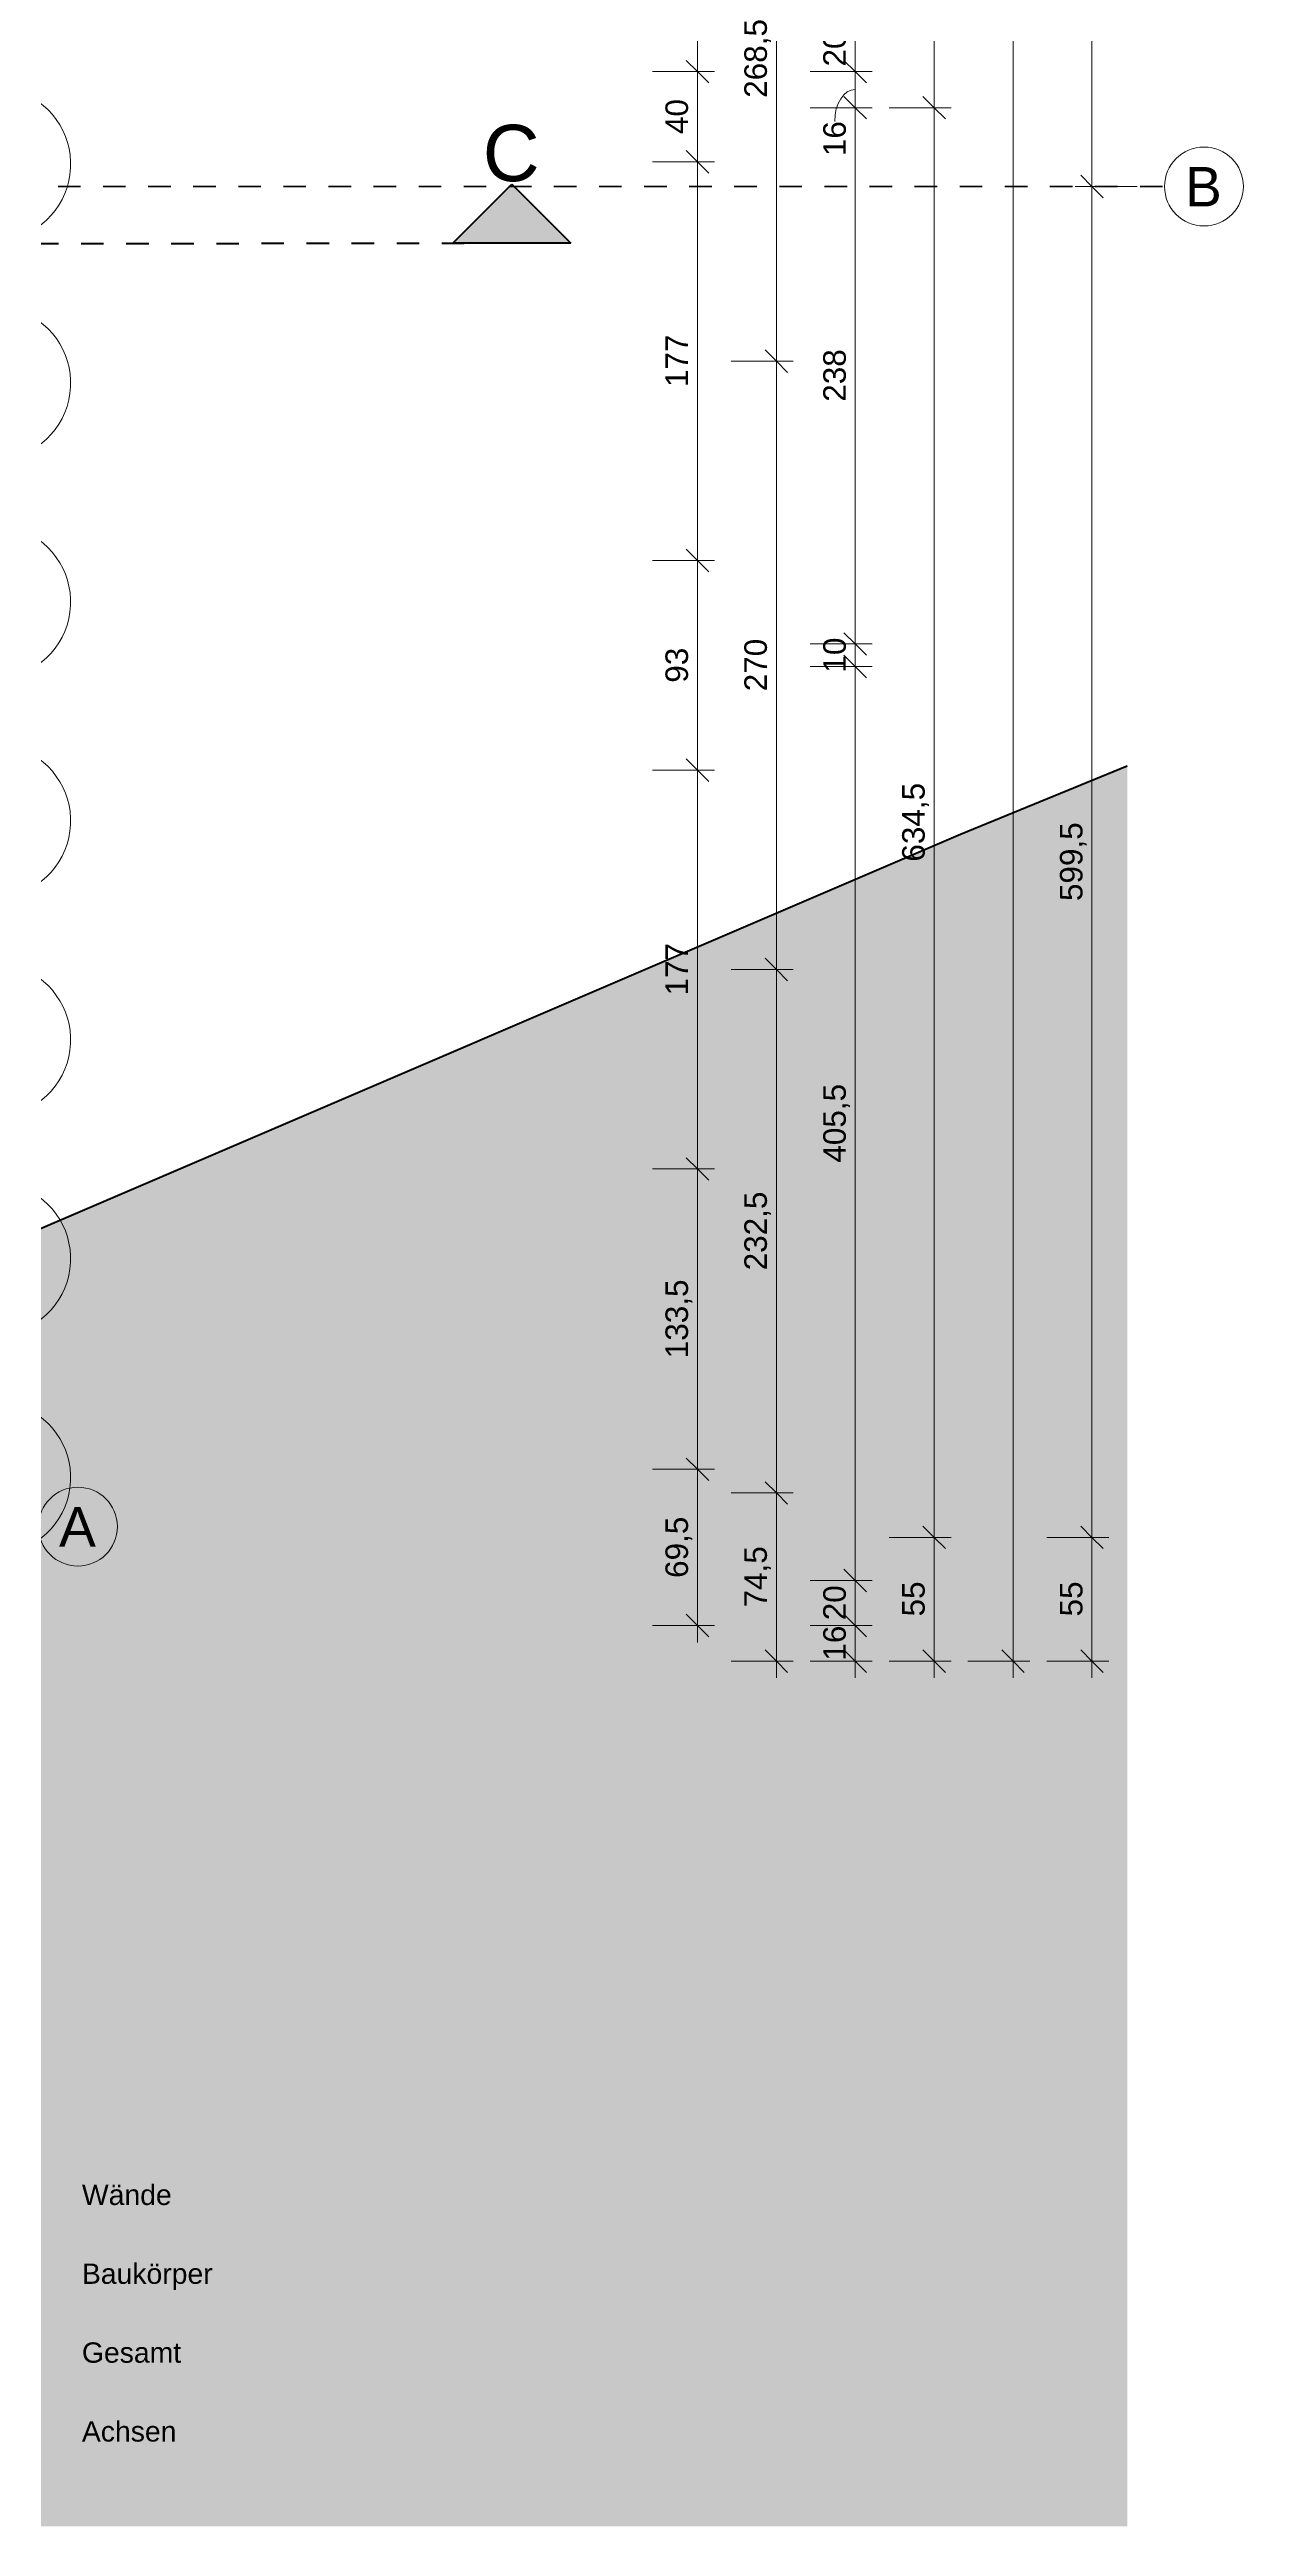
# Model space of a CAD drawing. Header units: metres. Extents: x -67.4 to -27.2, y 43.9 to 89.6.
# Drawn here: x -37.08 to -31.78, y 44.73 to 55.73 of the extents above; entities that cross this region are included whole.
import ezdxf

# ---------------------------------------------------------------- set-up
doc = ezdxf.new("R2010")
doc.units = ezdxf.units.M
doc.linetypes.add('Achse', pattern=[0.009, 0.005, -0.002, 0, -0.002])
doc.linetypes.add('Strich Punkt Mittel', pattern=[0.015875, 0.00635, -0.004763, 0, -0.004763])
for name, color, linetype, lineweight in [('A-DETL-GENF_', 92, 'Continuous', 13), ('A_2D', 7, 'Continuous', 13), ('A_Bemassung-50_', 4, 'Continuous', 9), ('A_Bemassung_', 4, 'Continuous', 9), ('A_Beschriftung_', 7, 'Continuous', 9), ('A_Gelaender', 7, 'Continuous', 13), ('A_Grundstuecksgrenze', 5, 'Continuous', 70), ('A_Raster_', 1, 'Continuous', 9), ('G-ANNO-REVC_', 71, 'Continuous', 9), ('G-ANNO-SYMB_', 111, 'Continuous', 9)]:
    doc.layers.add(name, color=color, linetype=linetype, lineweight=lineweight)
doc.styles.add('Arial_1', font='arial.ttf', dxfattribs={"height": 0.175})
doc.styles.add('Arial_5', font='arial.ttf', dxfattribs={"height": 0.1})
doc.styles.add('Arial_8', font='arial.ttf', dxfattribs={"height": 0.25})
doc.styles.add('Arial_9', font='arial.ttf', dxfattribs={"height": 0.0018})
doc.dimstyles.new('WGA-Bemaßung', dxfattribs={"dimscale": 0.3048, "dimtxt": 0.102026, "dimasz": 0.328084, "dimexe": 0.246063, "dimexo": 0.0625, "dimgap": 0.04101, "dimtad": 1, "dimdec": 1, "dimlfac": 100, "dimrnd": 0.5, "dimdsep": 46, "dimtxsty": 'Arial_5', "dimblk1": 'OBLIQUE', "dimblk2": 'OBLIQUE', "dimsah": 1, "dimcen": 0.09, "dimdle": 0.246063, "dimazin": 2, "dimtfac": 1, "dimtdec": 4, "dimtix": 1, "dimtmove": 0, "dimatfit": 3, "dimfxl": 0.656168, "dimfxlon": 1, "dimtvp": 1, "dimtolj": 1, "dimtzin": 0, "dimarcsym": 2})
doc.dimstyles.new('WGA-Bemaßung_3', dxfattribs={"dimscale": 0.3048, "dimtxt": 0.102026, "dimasz": 0.328084, "dimexe": 0.246063, "dimexo": 0.0625, "dimgap": 0.04101, "dimtad": 1, "dimdec": 1, "dimlfac": 100, "dimrnd": 0.5, "dimdsep": 46, "dimtxsty": 'Arial_5', "dimblk1": 'OBLIQUE', "dimblk2": 'OBLIQUE', "dimsah": 1, "dimcen": 0.09, "dimdle": 0.246063, "dimazin": 2, "dimtfac": 1, "dimtdec": 4, "dimtix": 1, "dimtmove": 1, "dimatfit": 3, "dimfxl": 0.656168, "dimfxlon": 1, "dimtvp": 1, "dimtolj": 1, "dimtzin": 0, "dimarcsym": 2})

# ---------------------------------------------------------------- blocks, each defined once
blk = doc.blocks.new('Typ des oberen Holms - Oberer Geländerholm_Innen_-3751269-263_PP_03DG_BT2')
at = {"layer": 'A_Gelaender', "lineweight": 5}
for p, q in [((-15.212, 61.099), (-13.313, 65.652)), ((-13.266, 65.633), (-15.178, 61.049)), ((-15.178, 61.049), (-17.735, 61.023)), ((-17.714, 61.074), (-15.212, 61.099))]:
    blk.add_line(p, q, dxfattribs=at)
blk = doc.blocks.new('Typ des oberen Holms - Oberer Geländerholm_Innen_-V3-263_PP_03DG_BT2')
at = {"layer": 'A_Gelaender', "lineweight": 5}
for p, q in [((-15.212, 61.099), (-13.313, 65.652)), ((-15.178, 61.049), (-13.266, 65.633)), ((-17.735, 61.023), (-15.178, 61.049)), ((-17.714, 61.074), (-15.212, 61.099))]:
    blk.add_line(p, q, dxfattribs=at)
blk = doc.blocks.new('Family - ___-3180367-263_PP_03DG_BT2')
at = {"layer": 'A_Grundstuecksgrenze'}
for p, q in [((-19.694, 60.844), (-10.383, 60.937)), ((-10.383, 60.937), (-9.584, 60.931))]:
    blk.add_line(p, q, dxfattribs=at)
blk = doc.blocks.new('Raster - BS_Achse-112124-263_PP_03DG_BT2')
at = {"layer": 'A_Beschriftung_'}
blk.add_circle((0, 0), 0.0035, dxfattribs=at)
blk = doc.blocks.new('DIMBLOCK32-263_PP_03DG_BT2')
at = {"layer": 'A_Bemassung-50_', "transparency": 16777216}
for p, q in [((-32.806, 83.239), (-33.006, 83.239)), ((-32.806, 83.314), (-32.807, 48.499)), ((-32.806, 83.239), (-32.731, 83.239)), ((-32.807, 48.574), (-33.007, 48.574)), ((-32.807, 48.574), (-32.732, 48.574))]:
    blk.add_line(p, q, dxfattribs=at)
at = {"layer": 'A_Bemassung-50_', "lineweight": 35, "transparency": 16777216}
for p, q in [((-32.806, 83.239), (-32.856, 83.289)), ((-32.806, 83.239), (-32.756, 83.189)), ((-32.807, 48.574), (-32.857, 48.624)), ((-32.807, 48.574), (-32.757, 48.524))]:
    blk.add_line(p, q, dxfattribs=at)
at = {"layer": 'A_Bemassung-50_', "color": 0, "transparency": 16777216, "insert": (-32.949, 65.695), "char_height": 0.1, "width": 0.50856, "attachment_point": 1, "rotation": 90, "line_spacing_factor": 0.941778, "style": 'Arial_5'}
blk.add_mtext('3466,5', dxfattribs=at)
blk = doc.blocks.new('_Oblique')
at = {"color": 0, "linetype": 'ByBlock', "lineweight": -2}
blk.add_line((-0.5, -0.5), (0.5, 0.5), dxfattribs=at)
blk = doc.blocks.new('DIMBLOCK38-263_PP_03DG_BT2')
at = {"layer": 'A_Bemassung-50_', "lineweight": 35, "transparency": 16777216}
for p, q in [((-32.457, 60.228), (-32.507, 60.278)), ((-32.457, 60.228), (-32.407, 60.178)), ((-32.457, 55.118), (-32.507, 55.168)), ((-32.457, 55.118), (-32.407, 55.068))]:
    blk.add_line(p, q, dxfattribs=at)
at = {"layer": 'A_Bemassung-50_', "transparency": 16777216}
for p, q in [((-32.457, 60.228), (-32.532, 60.228)), ((-32.457, 60.228), (-32.457, 55.118)), ((-32.457, 60.228), (-32.257, 60.228)), ((-32.457, 55.118), (-32.532, 55.118)), ((-32.457, 55.118), (-32.257, 55.118))]:
    blk.add_line(p, q, dxfattribs=at)
at = {"layer": 'A_Bemassung-50_', "color": 0, "transparency": 16777216, "insert": (-32.599, 57.558), "char_height": 0.1, "width": 0.27688, "attachment_point": 1, "rotation": 90, "line_spacing_factor": 0.941778, "style": 'Arial_5'}
blk.add_mtext('511', dxfattribs=at)
blk = doc.blocks.new('DIMBLOCK39-263_PP_03DG_BT2')
at = {"layer": 'A_Bemassung-50_', "transparency": 16777216}
for p, q in [((-32.457, 55.118), (-32.532, 55.118)), ((-32.457, 55.118), (-32.457, 49.123)), ((-32.457, 55.118), (-32.257, 55.118)), ((-32.457, 49.123), (-32.657, 49.123)), ((-32.457, 49.123), (-32.382, 49.123))]:
    blk.add_line(p, q, dxfattribs=at)
at = {"layer": 'A_Bemassung-50_', "lineweight": 35, "transparency": 16777216}
for p, q in [((-32.457, 55.118), (-32.507, 55.168)), ((-32.457, 55.118), (-32.407, 55.068)), ((-32.457, 49.123), (-32.507, 49.173)), ((-32.457, 49.123), (-32.407, 49.073))]:
    blk.add_line(p, q, dxfattribs=at)
at = {"layer": 'A_Bemassung-50_', "color": 0, "transparency": 16777216, "insert": (-32.599, 51.947), "char_height": 0.1, "width": 0.41627, "attachment_point": 1, "rotation": 90, "line_spacing_factor": 0.941778, "style": 'Arial_5'}
blk.add_mtext('599,5', dxfattribs=at)
blk = doc.blocks.new('DIMBLOCK40-263_PP_03DG_BT2')
at = {"layer": 'A_Bemassung-50_', "lineweight": 35, "transparency": 16777216}
for p, q in [((-32.457, 49.123), (-32.507, 49.173)), ((-32.457, 49.123), (-32.407, 49.073)), ((-32.457, 48.574), (-32.507, 48.624)), ((-32.457, 48.574), (-32.407, 48.524))]:
    blk.add_line(p, q, dxfattribs=at)
at = {"layer": 'A_Bemassung-50_', "transparency": 16777216}
for p, q in [((-32.457, 49.123), (-32.657, 49.123)), ((-32.457, 49.123), (-32.457, 48.499)), ((-32.457, 49.123), (-32.382, 49.123)), ((-32.457, 48.574), (-32.657, 48.574)), ((-32.457, 48.574), (-32.382, 48.574))]:
    blk.add_line(p, q, dxfattribs=at)
at = {"layer": 'A_Bemassung-50_', "color": 0, "transparency": 16777216, "insert": (-32.599, 48.772), "char_height": 0.1, "width": 0.18459, "attachment_point": 1, "rotation": 90, "line_spacing_factor": 0.941778, "style": 'Arial_5'}
blk.add_mtext('55', dxfattribs=at)
blk = doc.blocks.new('DIMBLOCK42-263_PP_03DG_BT2')
at = {"layer": 'A_Bemassung-50_', "transparency": 16777216}
for p, q in [((-33.156, 76.656), (-33.356, 76.656)), ((-33.156, 76.656), (-33.157, 55.468)), ((-33.156, 76.656), (-33.081, 76.656)), ((-33.157, 55.468), (-33.357, 55.468)), ((-33.157, 55.468), (-33.082, 55.468))]:
    blk.add_line(p, q, dxfattribs=at)
at = {"layer": 'A_Bemassung-50_', "lineweight": 35, "transparency": 16777216}
for p, q in [((-33.156, 76.656), (-33.206, 76.706)), ((-33.156, 76.656), (-33.106, 76.606)), ((-33.157, 55.468), (-33.207, 55.518)), ((-33.157, 55.468), (-33.107, 55.418))]:
    blk.add_line(p, q, dxfattribs=at)
at = {"layer": 'A_Bemassung-50_', "color": 0, "transparency": 16777216, "insert": (-33.299, 65.908), "char_height": 0.1, "width": 0.36918, "attachment_point": 1, "rotation": 90, "line_spacing_factor": 0.941778, "style": 'Arial_5'}
blk.add_mtext('2119', dxfattribs=at)
blk = doc.blocks.new('DIMBLOCK43-263_PP_03DG_BT2')
at = {"layer": 'A_Bemassung-50_', "lineweight": 35, "transparency": 16777216}
for p, q in [((-33.157, 55.468), (-33.207, 55.518)), ((-33.157, 55.468), (-33.107, 55.418)), ((-33.157, 49.123), (-33.207, 49.173)), ((-33.157, 49.123), (-33.107, 49.073))]:
    blk.add_line(p, q, dxfattribs=at)
at = {"layer": 'A_Bemassung-50_', "transparency": 16777216}
for p, q in [((-33.157, 55.468), (-33.357, 55.468)), ((-33.157, 55.468), (-33.157, 49.123)), ((-33.157, 55.468), (-33.082, 55.468)), ((-33.157, 49.123), (-33.357, 49.123)), ((-33.157, 49.123), (-33.082, 49.123))]:
    blk.add_line(p, q, dxfattribs=at)
at = {"layer": 'A_Bemassung-50_', "color": 0, "transparency": 16777216, "insert": (-33.299, 52.122), "char_height": 0.1, "width": 0.41627, "attachment_point": 1, "rotation": 90, "line_spacing_factor": 0.941778, "style": 'Arial_5'}
blk.add_mtext('634,5', dxfattribs=at)
blk = doc.blocks.new('DIMBLOCK44-263_PP_03DG_BT2')
at = {"layer": 'A_Bemassung-50_', "lineweight": 35, "transparency": 16777216}
for p, q in [((-33.157, 49.123), (-33.207, 49.173)), ((-33.157, 49.123), (-33.107, 49.073)), ((-33.157, 48.574), (-33.207, 48.624)), ((-33.157, 48.574), (-33.107, 48.524))]:
    blk.add_line(p, q, dxfattribs=at)
at = {"layer": 'A_Bemassung-50_', "transparency": 16777216}
for p, q in [((-33.157, 49.123), (-33.357, 49.123)), ((-33.157, 49.123), (-33.157, 48.499)), ((-33.157, 49.123), (-33.082, 49.123)), ((-33.157, 48.574), (-33.357, 48.574)), ((-33.157, 48.574), (-33.082, 48.574))]:
    blk.add_line(p, q, dxfattribs=at)
at = {"layer": 'A_Bemassung-50_', "color": 0, "transparency": 16777216, "insert": (-33.299, 48.772), "char_height": 0.1, "width": 0.18459, "attachment_point": 1, "rotation": 90, "line_spacing_factor": 0.941778, "style": 'Arial_5'}
blk.add_mtext('55', dxfattribs=at)
blk = doc.blocks.new('DIMBLOCK47-263_PP_03DG_BT2')
at = {"layer": 'A_Bemassung-50_', "lineweight": 35, "transparency": 16777216}
for p, q in [((-33.857, 49.32), (-33.907, 49.37)), ((-33.857, 49.32), (-33.807, 49.27)), ((-33.857, 48.574), (-33.907, 48.624)), ((-33.857, 48.574), (-33.807, 48.524))]:
    blk.add_line(p, q, dxfattribs=at)
at = {"layer": 'A_Bemassung-50_', "transparency": 16777216}
for p, q in [((-33.857, 49.32), (-34.057, 49.32)), ((-33.857, 48.499), (-33.857, 49.32)), ((-33.857, 49.32), (-33.782, 49.32)), ((-33.857, 48.574), (-34.057, 48.574)), ((-33.857, 48.574), (-33.782, 48.574))]:
    blk.add_line(p, q, dxfattribs=at)
at = {"layer": 'A_Bemassung-50_', "color": 0, "transparency": 16777216, "insert": (-33.999, 48.812), "char_height": 0.1, "width": 0.32397, "attachment_point": 1, "rotation": 90, "line_spacing_factor": 0.941778, "style": 'Arial_5'}
blk.add_mtext('74,5', dxfattribs=at)
blk = doc.blocks.new('DIMBLOCK48-263_PP_03DG_BT2')
at = {"layer": 'A_Bemassung-50_', "lineweight": 35, "transparency": 16777216}
for p, q in [((-33.857, 51.643), (-33.907, 51.693)), ((-33.857, 51.643), (-33.807, 51.593)), ((-33.857, 49.32), (-33.907, 49.37)), ((-33.857, 49.32), (-33.807, 49.27))]:
    blk.add_line(p, q, dxfattribs=at)
at = {"layer": 'A_Bemassung-50_', "transparency": 16777216}
for p, q in [((-33.857, 51.643), (-34.057, 51.643)), ((-33.857, 49.32), (-33.857, 51.643)), ((-33.857, 51.643), (-33.782, 51.643)), ((-33.857, 49.32), (-34.057, 49.32)), ((-33.857, 49.32), (-33.782, 49.32))]:
    blk.add_line(p, q, dxfattribs=at)
at = {"layer": 'A_Bemassung-50_', "color": 0, "transparency": 16777216, "insert": (-33.999, 50.308), "char_height": 0.1, "width": 0.41627, "attachment_point": 1, "rotation": 90, "line_spacing_factor": 0.941778, "style": 'Arial_5'}
blk.add_mtext('232,5', dxfattribs=at)
blk = doc.blocks.new('DIMBLOCK49-263_PP_03DG_BT2')
at = {"layer": 'A_Bemassung-50_', "transparency": 16777216}
for p, q in [((-33.857, 54.343), (-34.057, 54.343)), ((-33.857, 51.643), (-33.857, 54.343)), ((-33.857, 54.343), (-33.782, 54.343)), ((-33.857, 51.643), (-34.057, 51.643)), ((-33.857, 51.643), (-33.782, 51.643))]:
    blk.add_line(p, q, dxfattribs=at)
at = {"layer": 'A_Bemassung-50_', "lineweight": 35, "transparency": 16777216}
for p, q in [((-33.857, 54.343), (-33.907, 54.393)), ((-33.857, 54.343), (-33.807, 54.293)), ((-33.857, 51.643), (-33.907, 51.693)), ((-33.857, 51.643), (-33.807, 51.593))]:
    blk.add_line(p, q, dxfattribs=at)
at = {"layer": 'A_Bemassung-50_', "color": 0, "transparency": 16777216, "insert": (-33.999, 52.878), "char_height": 0.1, "width": 0.27688, "attachment_point": 1, "rotation": 90, "line_spacing_factor": 0.941778, "style": 'Arial_5'}
blk.add_mtext('270', dxfattribs=at)
blk = doc.blocks.new('DIMBLOCK50-263_PP_03DG_BT2')
at = {"layer": 'A_Bemassung-50_', "lineweight": 35, "transparency": 16777216}
for p, q in [((-33.857, 57.028), (-33.907, 57.078)), ((-33.857, 57.028), (-33.807, 56.978)), ((-33.857, 54.343), (-33.907, 54.393)), ((-33.857, 54.343), (-33.807, 54.293))]:
    blk.add_line(p, q, dxfattribs=at)
at = {"layer": 'A_Bemassung-50_', "transparency": 16777216}
for p, q in [((-33.857, 57.028), (-34.057, 57.028)), ((-33.857, 54.343), (-33.857, 57.028)), ((-33.857, 57.028), (-33.782, 57.028)), ((-33.857, 54.343), (-34.057, 54.343)), ((-33.857, 54.343), (-33.782, 54.343))]:
    blk.add_line(p, q, dxfattribs=at)
at = {"layer": 'A_Bemassung-50_', "color": 0, "transparency": 16777216, "insert": (-33.999, 55.512), "char_height": 0.1, "width": 0.41627, "attachment_point": 1, "rotation": 90, "line_spacing_factor": 0.941778, "style": 'Arial_5'}
blk.add_mtext('268,5', dxfattribs=at)
blk = doc.blocks.new('DIMBLOCK97-263_PP_03DG_BT2')
at = {"layer": 'A_Bemassung-50_', "lineweight": 35, "transparency": 16777216}
for p, q in [((-33.507, 55.828), (-33.557, 55.878)), ((-33.507, 55.828), (-33.457, 55.778)), ((-33.507, 55.628), (-33.557, 55.678)), ((-33.507, 55.628), (-33.457, 55.578))]:
    blk.add_line(p, q, dxfattribs=at)
at = {"layer": 'A_Bemassung-50_', "transparency": 16777216}
for p, q in [((-33.507, 55.828), (-33.707, 55.828)), ((-33.507, 55.828), (-33.507, 55.628)), ((-33.507, 55.828), (-33.432, 55.828)), ((-33.507, 55.628), (-33.707, 55.628)), ((-33.507, 55.628), (-33.432, 55.628))]:
    blk.add_line(p, q, dxfattribs=at)
at = {"layer": 'A_Bemassung-50_', "color": 0, "transparency": 16777216, "insert": (-33.649, 55.651), "char_height": 0.1, "width": 0.18459, "attachment_point": 1, "rotation": 90, "line_spacing_factor": 0.941778, "style": 'Arial_5'}
blk.add_mtext('20', dxfattribs=at)
blk = doc.blocks.new('DIMBLOCK98-263_PP_03DG_BT2')
at = {"layer": 'A_Bemassung-50_', "transparency": 16777216}
for p, q in [((-33.507, 55.628), (-33.707, 55.628)), ((-33.507, 55.628), (-33.507, 55.468)), ((-33.507, 55.628), (-33.432, 55.628)), ((-33.507, 55.468), (-33.707, 55.468)), ((-33.507, 55.468), (-33.432, 55.468))]:
    blk.add_line(p, q, dxfattribs=at)
at = {"layer": 'A_Bemassung-50_', "lineweight": 35, "transparency": 16777216}
for p, q in [((-33.507, 55.628), (-33.557, 55.678)), ((-33.507, 55.628), (-33.457, 55.578)), ((-33.507, 55.468), (-33.557, 55.518)), ((-33.507, 55.468), (-33.457, 55.418))]:
    blk.add_line(p, q, dxfattribs=at)
at = {"layer": 'A_Bemassung-50_', "transparency": 16777216}
blk.add_ellipse((-33.507, 55.407), major_axis=(0, 0.142), ratio=0.642919, start_param=0, end_param=1.570796, dxfattribs=at)
at = {"layer": 'A_Bemassung-50_', "color": 0, "transparency": 16777216, "insert": (-33.649, 55.253), "char_height": 0.1, "width": 0.18459, "attachment_point": 1, "rotation": 90, "line_spacing_factor": 0.941778, "style": 'Arial_5'}
blk.add_mtext('16', dxfattribs=at)
blk = doc.blocks.new('DIMBLOCK99-263_PP_03DG_BT2')
at = {"layer": 'A_Bemassung-50_', "lineweight": 35, "transparency": 16777216}
for p, q in [((-33.507, 55.468), (-33.557, 55.518)), ((-33.507, 55.468), (-33.457, 55.418)), ((-33.507, 53.088), (-33.557, 53.138)), ((-33.507, 53.088), (-33.457, 53.038))]:
    blk.add_line(p, q, dxfattribs=at)
at = {"layer": 'A_Bemassung-50_', "transparency": 16777216}
for p, q in [((-33.507, 55.468), (-33.707, 55.468)), ((-33.507, 55.468), (-33.507, 53.088)), ((-33.507, 55.468), (-33.432, 55.468)), ((-33.507, 53.088), (-33.707, 53.088)), ((-33.507, 53.088), (-33.432, 53.088))]:
    blk.add_line(p, q, dxfattribs=at)
at = {"layer": 'A_Bemassung-50_', "color": 0, "transparency": 16777216, "insert": (-33.649, 54.163), "char_height": 0.1, "width": 0.27688, "attachment_point": 1, "rotation": 90, "line_spacing_factor": 0.941778, "style": 'Arial_5'}
blk.add_mtext('238', dxfattribs=at)
blk = doc.blocks.new('DIMBLOCK100-263_PP_03DG_BT2')
at = {"layer": 'A_Bemassung-50_', "lineweight": 35, "transparency": 16777216}
for p, q in [((-33.507, 53.088), (-33.557, 53.138)), ((-33.507, 52.988), (-33.557, 53.038)), ((-33.507, 53.088), (-33.457, 53.038)), ((-33.507, 52.988), (-33.457, 52.938))]:
    blk.add_line(p, q, dxfattribs=at)
at = {"layer": 'A_Bemassung-50_', "transparency": 16777216}
for p, q in [((-33.507, 53.088), (-33.707, 53.088)), ((-33.507, 52.988), (-33.707, 52.988)), ((-33.507, 53.088), (-33.507, 52.988)), ((-33.507, 53.088), (-33.432, 53.088)), ((-33.507, 52.988), (-33.432, 52.988))]:
    blk.add_line(p, q, dxfattribs=at)
at = {"layer": 'A_Bemassung-50_', "color": 0, "transparency": 16777216, "insert": (-33.649, 52.961), "char_height": 0.1, "width": 0.18459, "attachment_point": 1, "rotation": 90, "line_spacing_factor": 0.941778, "style": 'Arial_5'}
blk.add_mtext('10', dxfattribs=at)
blk = doc.blocks.new('DIMBLOCK101-263_PP_03DG_BT2')
at = {"layer": 'A_Bemassung-50_', "transparency": 16777216}
for p, q in [((-33.507, 52.988), (-33.707, 52.988)), ((-33.507, 52.988), (-33.507, 48.932)), ((-33.507, 52.988), (-33.432, 52.988)), ((-33.507, 48.932), (-33.707, 48.932)), ((-33.507, 48.932), (-33.432, 48.932))]:
    blk.add_line(p, q, dxfattribs=at)
at = {"layer": 'A_Bemassung-50_', "lineweight": 35, "transparency": 16777216}
for p, q in [((-33.507, 52.988), (-33.557, 53.038)), ((-33.507, 52.988), (-33.457, 52.938)), ((-33.507, 48.932), (-33.557, 48.982)), ((-33.507, 48.932), (-33.457, 48.882))]:
    blk.add_line(p, q, dxfattribs=at)
at = {"layer": 'A_Bemassung-50_', "color": 0, "transparency": 16777216, "insert": (-33.649, 50.786), "char_height": 0.1, "width": 0.41627, "attachment_point": 1, "rotation": 90, "line_spacing_factor": 0.941778, "style": 'Arial_5'}
blk.add_mtext('405,5', dxfattribs=at)
blk = doc.blocks.new('DIMBLOCK102-263_PP_03DG_BT2')
at = {"layer": 'A_Bemassung-50_', "transparency": 16777216}
for p, q in [((-33.507, 48.932), (-33.707, 48.932)), ((-33.507, 48.932), (-33.507, 48.732)), ((-33.507, 48.932), (-33.432, 48.932)), ((-33.507, 48.732), (-33.707, 48.732)), ((-33.507, 48.732), (-33.432, 48.732))]:
    blk.add_line(p, q, dxfattribs=at)
at = {"layer": 'A_Bemassung-50_', "lineweight": 35, "transparency": 16777216}
for p, q in [((-33.507, 48.932), (-33.557, 48.982)), ((-33.507, 48.932), (-33.457, 48.882)), ((-33.507, 48.732), (-33.557, 48.782)), ((-33.507, 48.732), (-33.457, 48.682))]:
    blk.add_line(p, q, dxfattribs=at)
at = {"layer": 'A_Bemassung-50_', "color": 0, "transparency": 16777216, "insert": (-33.649, 48.755), "char_height": 0.1, "width": 0.18459, "attachment_point": 1, "rotation": 90, "line_spacing_factor": 0.941778, "style": 'Arial_5'}
blk.add_mtext('20', dxfattribs=at)
blk = doc.blocks.new('DIMBLOCK103-263_PP_03DG_BT2')
at = {"layer": 'A_Bemassung-50_', "transparency": 16777216}
for p, q in [((-33.507, 48.732), (-33.707, 48.732)), ((-33.507, 48.732), (-33.507, 48.499)), ((-33.507, 48.732), (-33.432, 48.732)), ((-33.507, 48.574), (-33.707, 48.574)), ((-33.507, 48.574), (-33.432, 48.574))]:
    blk.add_line(p, q, dxfattribs=at)
at = {"layer": 'A_Bemassung-50_', "lineweight": 35, "transparency": 16777216}
for p, q in [((-33.507, 48.732), (-33.557, 48.782)), ((-33.507, 48.732), (-33.457, 48.682)), ((-33.507, 48.574), (-33.557, 48.624)), ((-33.507, 48.574), (-33.457, 48.524))]:
    blk.add_line(p, q, dxfattribs=at)
at = {"layer": 'A_Bemassung-50_', "color": 0, "transparency": 16777216, "insert": (-33.649, 48.576), "char_height": 0.1, "width": 0.18459, "attachment_point": 1, "rotation": 90, "line_spacing_factor": 0.941778, "style": 'Arial_5'}
blk.add_mtext('16', dxfattribs=at)
blk = doc.blocks.new('Schnitt - 100_Gebaeudeschnitt-1260755-263_PP_03DG_BT2')
at = {"layer": 'G-ANNO-SYMB_'}
blk.add_hatch(color=256, dxfattribs=at).paths.add_polyline_path([(-0.00829, 0), (-0.00305, 0.00525), (0.0022, 0)])
at = {"layer": 'G-ANNO-SYMB_', "lineweight": 70}
for p, q in [((-0.00305, 0.00525), (-0.00829, 0)), ((0.0022, 0), (-0.00305, 0.00525)), ((-0.00829, 0), (0.0022, 0))]:
    blk.add_line(p, q, dxfattribs=at)
blk = doc.blocks.new('DIMBLOCK288-263_PP_03DG_BT2')
at = {"layer": 'A_Bemassung-50_', "transparency": 16777216}
for p, q in [((-34.207, 56.428), (-34.407, 56.428)), ((-34.207, 56.428), (-34.207, 55.628)), ((-34.207, 56.428), (-34.132, 56.428)), ((-34.207, 55.628), (-34.407, 55.628)), ((-34.207, 55.628), (-34.132, 55.628))]:
    blk.add_line(p, q, dxfattribs=at)
at = {"layer": 'A_Bemassung-50_', "lineweight": 35, "transparency": 16777216}
for p, q in [((-34.207, 56.428), (-34.257, 56.478)), ((-34.207, 56.428), (-34.157, 56.378)), ((-34.207, 55.628), (-34.257, 55.678)), ((-34.207, 55.628), (-34.157, 55.578))]:
    blk.add_line(p, q, dxfattribs=at)
at = {"layer": 'A_Bemassung-50_', "color": 0, "transparency": 16777216, "insert": (-34.349, 55.951), "char_height": 0.1, "width": 0.18459, "attachment_point": 1, "rotation": 90, "line_spacing_factor": 0.941778, "style": 'Arial_5'}
blk.add_mtext('80', dxfattribs=at)
blk = doc.blocks.new('DIMBLOCK289-263_PP_03DG_BT2')
at = {"layer": 'A_Bemassung-50_', "transparency": 16777216}
for p, q in [((-34.207, 55.628), (-34.407, 55.628)), ((-34.207, 55.628), (-34.207, 55.228)), ((-34.207, 55.628), (-34.132, 55.628)), ((-34.207, 55.228), (-34.407, 55.228)), ((-34.207, 55.228), (-34.132, 55.228))]:
    blk.add_line(p, q, dxfattribs=at)
at = {"layer": 'A_Bemassung-50_', "lineweight": 35, "transparency": 16777216}
for p, q in [((-34.207, 55.628), (-34.257, 55.678)), ((-34.207, 55.628), (-34.157, 55.578)), ((-34.207, 55.228), (-34.257, 55.278)), ((-34.207, 55.228), (-34.157, 55.178))]:
    blk.add_line(p, q, dxfattribs=at)
at = {"layer": 'A_Bemassung-50_', "color": 0, "transparency": 16777216, "insert": (-34.349, 55.351), "char_height": 0.1, "width": 0.18459, "attachment_point": 1, "rotation": 90, "line_spacing_factor": 0.941778, "style": 'Arial_5'}
blk.add_mtext('40', dxfattribs=at)
blk = doc.blocks.new('DIMBLOCK290-263_PP_03DG_BT2')
at = {"layer": 'A_Bemassung-50_', "transparency": 16777216}
for p, q in [((-34.207, 55.228), (-34.407, 55.228)), ((-34.207, 55.228), (-34.207, 53.458)), ((-34.207, 55.228), (-34.132, 55.228)), ((-34.207, 53.458), (-34.407, 53.458)), ((-34.207, 53.458), (-34.132, 53.458))]:
    blk.add_line(p, q, dxfattribs=at)
at = {"layer": 'A_Bemassung-50_', "lineweight": 35, "transparency": 16777216}
for p, q in [((-34.207, 55.228), (-34.257, 55.278)), ((-34.207, 55.228), (-34.157, 55.178)), ((-34.207, 53.458), (-34.257, 53.508)), ((-34.207, 53.458), (-34.157, 53.408))]:
    blk.add_line(p, q, dxfattribs=at)
at = {"layer": 'A_Bemassung-50_', "color": 0, "transparency": 16777216, "insert": (-34.349, 54.228), "char_height": 0.1, "width": 0.27688, "attachment_point": 1, "rotation": 90, "line_spacing_factor": 0.941778, "style": 'Arial_5'}
blk.add_mtext('177', dxfattribs=at)
blk = doc.blocks.new('DIMBLOCK291-263_PP_03DG_BT2')
at = {"layer": 'A_Bemassung-50_', "transparency": 16777216}
for p, q in [((-34.207, 53.458), (-34.407, 53.458)), ((-34.207, 53.458), (-34.207, 52.528)), ((-34.207, 53.458), (-34.132, 53.458)), ((-34.207, 52.528), (-34.407, 52.528)), ((-34.207, 52.528), (-34.132, 52.528))]:
    blk.add_line(p, q, dxfattribs=at)
at = {"layer": 'A_Bemassung-50_', "lineweight": 35, "transparency": 16777216}
for p, q in [((-34.207, 53.458), (-34.257, 53.508)), ((-34.207, 53.458), (-34.157, 53.408)), ((-34.207, 52.528), (-34.257, 52.578)), ((-34.207, 52.528), (-34.157, 52.478))]:
    blk.add_line(p, q, dxfattribs=at)
at = {"layer": 'A_Bemassung-50_', "color": 0, "transparency": 16777216, "insert": (-34.349, 52.916), "char_height": 0.1, "width": 0.18459, "attachment_point": 1, "rotation": 90, "line_spacing_factor": 0.941778, "style": 'Arial_5'}
blk.add_mtext('93', dxfattribs=at)
blk = doc.blocks.new('DIMBLOCK292-263_PP_03DG_BT2')
at = {"layer": 'A_Bemassung-50_', "lineweight": 35, "transparency": 16777216}
for p, q in [((-34.207, 52.528), (-34.257, 52.578)), ((-34.207, 52.528), (-34.157, 52.478)), ((-34.207, 50.758), (-34.257, 50.808)), ((-34.207, 50.758), (-34.157, 50.708))]:
    blk.add_line(p, q, dxfattribs=at)
at = {"layer": 'A_Bemassung-50_', "transparency": 16777216}
for p, q in [((-34.207, 52.528), (-34.407, 52.528)), ((-34.207, 52.528), (-34.207, 50.758)), ((-34.207, 52.528), (-34.132, 52.528)), ((-34.207, 50.758), (-34.407, 50.758)), ((-34.207, 50.758), (-34.132, 50.758))]:
    blk.add_line(p, q, dxfattribs=at)
at = {"layer": 'A_Bemassung-50_', "color": 0, "transparency": 16777216, "insert": (-34.349, 51.528), "char_height": 0.1, "width": 0.27688, "attachment_point": 1, "rotation": 90, "line_spacing_factor": 0.941778, "style": 'Arial_5'}
blk.add_mtext('177', dxfattribs=at)
blk = doc.blocks.new('DIMBLOCK293-263_PP_03DG_BT2')
at = {"layer": 'A_Bemassung-50_', "lineweight": 35, "transparency": 16777216}
for p, q in [((-34.207, 50.758), (-34.257, 50.808)), ((-34.207, 50.758), (-34.157, 50.708)), ((-34.207, 49.425), (-34.257, 49.475)), ((-34.207, 49.425), (-34.157, 49.375))]:
    blk.add_line(p, q, dxfattribs=at)
at = {"layer": 'A_Bemassung-50_', "transparency": 16777216}
for p, q in [((-34.207, 50.758), (-34.407, 50.758)), ((-34.207, 50.758), (-34.207, 49.425)), ((-34.207, 50.758), (-34.132, 50.758)), ((-34.207, 49.425), (-34.407, 49.425)), ((-34.207, 49.425), (-34.132, 49.425))]:
    blk.add_line(p, q, dxfattribs=at)
at = {"layer": 'A_Bemassung-50_', "color": 0, "transparency": 16777216, "insert": (-34.349, 49.918), "char_height": 0.1, "width": 0.41627, "attachment_point": 1, "rotation": 90, "line_spacing_factor": 0.941778, "style": 'Arial_5'}
blk.add_mtext('133,5', dxfattribs=at)
blk = doc.blocks.new('DIMBLOCK294-263_PP_03DG_BT2')
at = {"layer": 'A_Bemassung-50_', "lineweight": 35, "transparency": 16777216}
for p, q in [((-34.207, 49.425), (-34.257, 49.475)), ((-34.207, 49.425), (-34.157, 49.375)), ((-34.207, 48.732), (-34.257, 48.782)), ((-34.207, 48.732), (-34.157, 48.682))]:
    blk.add_line(p, q, dxfattribs=at)
at = {"layer": 'A_Bemassung-50_', "transparency": 16777216}
for p, q in [((-34.207, 49.425), (-34.407, 49.425)), ((-34.207, 49.425), (-34.207, 48.657)), ((-34.207, 49.425), (-34.132, 49.425)), ((-34.207, 48.732), (-34.407, 48.732)), ((-34.207, 48.732), (-34.132, 48.732))]:
    blk.add_line(p, q, dxfattribs=at)
at = {"layer": 'A_Bemassung-50_', "color": 0, "transparency": 16777216, "insert": (-34.349, 48.943), "char_height": 0.1, "width": 0.32397, "attachment_point": 1, "rotation": 90, "line_spacing_factor": 0.941778, "style": 'Arial_5'}
blk.add_mtext('69,5', dxfattribs=at)
blk = doc.blocks.new('BS_Maßkette_AT_PP - unten oder rechts-9577582-263_PP_03DG_BT2')
at = {"layer": 'A_Beschriftung_', "char_height": 0.0018, "attachment_point": 1, "style": 'Arial_9'}
for s, insert, width in [('Wände', (-0.00023, -0.01379), 0.0096203), ('Baukörper', (-0.00023, -0.02079), 0.0137089), ('Gesamt', (-0.00023, -0.02779), 0.0102616), ('Achsen', (-0.00023, -0.03479), 0.0099409)]:
    blk.add_mtext(s, dxfattribs=dict(at, insert=insert, width=width))
blk = doc.blocks.new('Family - ___-11913883-263_PP_03DG_BT2')
at = {"layer": 'G-ANNO-REVC_'}
for centre, radius, start, end in [((-15.729, 67.072), 0.158, 25.5497, 157.36), ((-15.4, 66.935), 0.277, 337.36, 132.1512), ((-16.006, 66.819), 0.34, 67.36, 222.1512), ((-14.999, 66.767), 0.158, 25.5497, 157.36), ((-14.67, 66.63), 0.277, 337.36, 132.1512), ((-14.268, 66.462), 0.158, 25.5497, 157.36), ((-16.175, 66.415), 0.194, 115.5497, 247.36), ((-13.939, 66.325), 0.277, 337.36, 132.1512), ((-13.538, 66.158), 0.158, 25.5497, 157.36), ((-13.209, 66.021), 0.277, 337.36, 132.1512), ((-16.38, 65.922), 0.34, 67.36, 222.1512), ((-13.028, 65.735), 0.194, 295.5497, 67.36), ((-16.549, 65.519), 0.194, 115.5497, 247.36), ((-13.196, 65.331), 0.34, 247.36, 42.1512), ((-16.754, 65.025), 0.34, 67.36, 222.1512), ((-13.402, 64.838), 0.194, 295.5497, 67.36), ((-16.923, 64.622), 0.194, 115.5497, 247.36), ((-13.57, 64.434), 0.34, 247.36, 42.1512), ((-17.128, 64.129), 0.34, 67.36, 222.1512), ((-13.776, 63.941), 0.194, 295.5497, 67.36), ((-17.297, 63.725), 0.194, 115.5497, 247.36), ((-13.944, 63.538), 0.34, 247.36, 42.1512), ((-17.502, 63.232), 0.34, 67.36, 222.1512), ((-14.15, 63.044), 0.194, 295.5497, 67.36), ((-17.67, 62.828), 0.194, 115.5497, 247.36), ((-14.318, 62.641), 0.34, 247.36, 42.1512), ((-17.876, 62.335), 0.34, 67.36, 222.1512), ((-14.524, 62.148), 0.194, 295.5497, 67.36), ((-18.044, 61.932), 0.194, 115.5497, 247.36), ((-14.692, 61.744), 0.34, 247.36, 42.1512), ((-18.25, 61.439), 0.34, 67.36, 222.1512), ((-14.898, 61.251), 0.194, 295.5497, 67.36), ((-18.418, 61.035), 0.194, 115.5497, 247.36), ((-15.066, 60.848), 0.34, 247.36, 42.1512), ((-18.238, 60.749), 0.277, 157.36, 312.1512), ((-17.909, 60.612), 0.158, 205.5497, 337.36), ((-17.507, 60.444), 0.277, 157.36, 312.1512), ((-15.272, 60.354), 0.194, 295.5497, 67.36), ((-17.178, 60.307), 0.158, 205.5497, 337.36), ((-16.777, 60.14), 0.277, 157.36, 312.1512), ((-15.44, 59.951), 0.34, 247.36, 42.1512), ((-16.448, 60.003), 0.158, 205.5497, 337.36), ((-16.046, 59.835), 0.277, 157.36, 312.1512), ((-15.717, 59.698), 0.158, 205.5497, 337.36)]:
    blk.add_arc(centre, radius, start, end, dxfattribs=at)

msp = doc.modelspace()

# ---------------------------------------------------------------- hatches: boundary and pattern name
at = {"layer": 'A-DETL-GENF_'}
msp.add_hatch(color=253, dxfattribs=at).paths.add_polyline_path([(-54.2379, 44.7333), (-32.3004, 44.7333), (-32.3004, 52.5469), (-33.0402, 52.2443), (-37.2999, 50.4174), (-37.2999, 50.3683), (-37.2979, 50.3636), (-39.839, 49.2738), (-39.8588, 49.3199), (-41.5978, 48.5741), (-54.349, 47.6519), (-54.449, 47.6519), (-54.349, 46.2693)])

# ---------------------------------------------------------------- linework, layer by layer
at = {"layer": 'A_2D'}
for p, q in [((-32.3004, 52.5469), (-33.0402, 52.2443)), ((-33.0402, 52.2443), (-41.5978, 48.5741))]:
    msp.add_line(p, q, dxfattribs=at)
at = {"layer": 'A_Raster_', "linetype": 'Strich Punkt Mittel', "lineweight": 35}
msp.add_line((-56.2436, 55.1189), (-32.135, 55.1182), dxfattribs=at)
at = {"layer": 'G-ANNO-SYMB_', "linetype": 'Achse', "lineweight": 70}
msp.add_line((-46.7413, 54.8603), (-35.1825, 54.8666), dxfattribs=at)

# ---------------------------------------------------------------- block references
at = {"layer": 'A_Beschriftung_'}
for name, p, xscale, yscale, zscale, rotation in [('Raster - BS_Achse-112124-263_PP_03DG_BT2', (-31.96, 55.1182), 49.99999999999998, 49.99999999999998, 49.99999999999998, 269.9982758784547), ('Raster - BS_Achse-112124-263_PP_03DG_BT2', (-36.9553, 49.1706), 49.99999999999998, 49.99999999999998, 49.99999999999998, 274.1368945284542), ('BS_Maßkette_AT_PP - unten oder rechts-9577582-263_PP_03DG_BT2', (-36.9261, 46.9396), 50, 50, 50, 359.998275878371)]:
    msp.add_blockref(name, p, dxfattribs=dict(at, xscale=xscale, yscale=yscale, zscale=zscale, rotation=rotation))
at = {"layer": 'A_Gelaender', "lineweight": 5, "rotation": 22.64000000000043}
for name in ['Typ des oberen Holms - Oberer Geländerholm_Innen_-3751269-263_PP_03DG_BT2', 'Typ des oberen Holms - Oberer Geländerholm_Innen_-V3-263_PP_03DG_BT2']:
    msp.add_blockref(name, (0, 0), dxfattribs=at)
at = {"layer": 'A_Grundstuecksgrenze', "rotation": 22.64000000000043}
msp.add_blockref('Family - ___-3180367-263_PP_03DG_BT2', (0, 0), dxfattribs=at)
at = {"layer": 'G-ANNO-REVC_', "rotation": 22.64000000000043}
msp.add_blockref('Family - ___-11913883-263_PP_03DG_BT2', (0, 0), dxfattribs=at)
at = {"layer": 'G-ANNO-SYMB_', "extrusion": (0, 0, -1), "xscale": 49.99999999999998, "yscale": 49.99999999999998, "zscale": 49.99999999999998, "rotation": 359.9691147550838}
msp.add_blockref('Schnitt - 100_Gebaeudeschnitt-1260755-263_PP_03DG_BT2', (35.1825, 54.8666), dxfattribs=at)

# ---------------------------------------------------------------- texts
at = {"layer": 'A_Beschriftung_', "char_height": 0.175, "width": 0.200422, "attachment_point": 1, "style": 'Arial_1'}
for s, insert in [('B', (-32.0439, 55.2048)), ('A', (-37.039, 49.2572))]:
    msp.add_mtext(s, dxfattribs=dict(at, insert=insert))
at = {"layer": 'G-ANNO-SYMB_', "insert": (-35.1594, 55.3919), "char_height": 0.25, "width": 0.30865, "attachment_point": 1, "style": 'Arial_8'}
msp.add_mtext('C', dxfattribs=at)

# ---------------------------------------------------------------- dimensions: what is measured, and where the dimension line sits
at = {"layer": 'A_Bemassung_'}
for base, p1, p2, override, picture, middle in [((-32.8069, 48.5739), (-33.0058, 83.2393), (-33.0069, 48.5739), {"dimpost": '<>', "dimfxl": 34.665399}, 'DIMBLOCK32-263_PP_03DG_BT2', (-32.8699, 65.9066)), ((-33.1567, 55.4683), (-33.356, 76.6562), (-33.3567, 55.4683), {"dimpost": '<>', "dimfxl": 21.187835}, 'DIMBLOCK42-263_PP_03DG_BT2', (-33.2199, 66.0622)), ((-32.4567, 55.1182), (-32.2565, 60.2282), (-32.2567, 55.1182), {"dimpost": '<>', "dimfxl": 5.11}, 'DIMBLOCK38-263_PP_03DG_BT2', (-32.5202, 57.6732)), ((-33.8566, 57.0283), (-34.0567, 54.3434), (-34.0566, 57.0284), {"dimpost": '<>', "dimfxl": 2.685}, 'DIMBLOCK50-263_PP_03DG_BT2', (-33.9202, 55.6858)), ((-34.2067, 55.6284), (-34.4066, 56.4284), (-34.4067, 55.6284), {"dimpost": '<>', "dimfxl": 0.8}, 'DIMBLOCK288-263_PP_03DG_BT2', (-34.2702, 56.0284)), ((-33.5067, 55.6283), (-33.7066, 55.8283), (-33.7067, 55.6283), {"dimpost": '<>', "dimfxl": 0.2}, 'DIMBLOCK97-263_PP_03DG_BT2', (-33.5702, 55.7283)), ((-34.2067, 55.2284), (-34.4067, 55.6284), (-34.4067, 55.2284), {"dimpost": '<>', "dimfxl": 0.4}, 'DIMBLOCK289-263_PP_03DG_BT2', (-34.2702, 55.4284)), ((-33.5067, 53.0883), (-33.7067, 55.4683), (-33.7067, 53.0883), {"dimpost": '<>', "dimfxl": 2.38}, 'DIMBLOCK99-263_PP_03DG_BT2', (-33.5703, 54.2783)), ((-33.1569, 49.1231), (-33.3567, 55.4683), (-33.3569, 49.1232), {"dimpost": '<>', "dimfxl": 6.345178}, 'DIMBLOCK43-263_PP_03DG_BT2', (-33.2203, 52.2957)), ((-34.2067, 53.4584), (-34.4067, 55.2284), (-34.4067, 53.4584), {"dimpost": '<>', "dimfxl": 1.77}, 'DIMBLOCK290-263_PP_03DG_BT2', (-34.2694, 54.3434)), ((-32.4569, 49.1231), (-32.2567, 55.1182), (-32.6569, 49.1231), {"dimpost": '<>', "dimfxl": 6.008396}, 'DIMBLOCK39-263_PP_03DG_BT2', (-32.5203, 52.1207)), ((-33.8567, 54.3433), (-34.0568, 51.6434), (-34.0567, 54.3434), {"dimpost": '<>', "dimfxl": 2.7}, 'DIMBLOCK49-263_PP_03DG_BT2', (-33.9203, 52.9933)), ((-34.2067, 52.5284), (-34.4067, 53.4584), (-34.4067, 52.5284), {"dimpost": '<>', "dimfxl": 0.93}, 'DIMBLOCK291-263_PP_03DG_BT2', (-34.2703, 52.9934)), ((-33.5067, 52.9883), (-33.7067, 53.0883), (-33.7067, 52.9883), {"dimpost": '<>', "dimfxl": 0.1}, 'DIMBLOCK100-263_PP_03DG_BT2', (-33.5703, 53.0383)), ((-33.5069, 48.9315), (-33.7067, 52.9883), (-33.7069, 48.9315), {"dimpost": '<>', "dimfxl": 4.056805}, 'DIMBLOCK101-263_PP_03DG_BT2', (-33.5704, 50.9599)), ((-34.2068, 50.7584), (-34.4067, 52.5284), (-34.4068, 50.7584), {"dimpost": '<>', "dimfxl": 1.77}, 'DIMBLOCK292-263_PP_03DG_BT2', (-34.2695, 51.6434)), ((-33.8568, 51.6433), (-34.0568, 49.3198), (-34.0568, 51.6434), {"dimpost": '<>', "dimfxl": 2.323595}, 'DIMBLOCK48-263_PP_03DG_BT2', (-33.9204, 50.4815)), ((-34.2068, 49.4252), (-34.4068, 50.7584), (-34.4068, 49.4252), {"dimpost": '<>', "dimfxl": 1.333124}, 'DIMBLOCK293-263_PP_03DG_BT2', (-34.2704, 50.0918)), ((-34.2069, 48.7315), (-34.4068, 49.4252), (-34.4069, 48.7316), {"dimpost": '<>', "dimfxl": 0.693681}, 'DIMBLOCK294-263_PP_03DG_BT2', (-34.2704, 49.0784)), ((-33.8568, 49.3197), (-34.0569, 48.5739), (-34.0568, 49.3198), {"dimpost": '<>', "dimfxl": 0.745853}, 'DIMBLOCK47-263_PP_03DG_BT2', (-33.9202, 48.9468)), ((-33.1569, 48.5739), (-33.3569, 49.1232), (-33.3569, 48.5739), {"dimpost": '<>', "dimfxl": 0.54927}, 'DIMBLOCK44-263_PP_03DG_BT2', (-33.2202, 48.8485)), ((-32.4569, 48.5739), (-32.6569, 49.1231), (-32.6569, 48.5739), {"dimpost": '<>', "dimfxl": 0.54927}, 'DIMBLOCK40-263_PP_03DG_BT2', (-32.5202, 48.8485)), ((-33.5069, 48.7315), (-33.7069, 48.9315), (-33.7069, 48.7315), {"dimpost": '<>', "dimfxl": 0.2}, 'DIMBLOCK102-263_PP_03DG_BT2', (-33.5704, 48.8315)), ((-33.5069, 48.5739), (-33.7069, 48.7315), (-33.7069, 48.5739), {"dimpost": '<>', "dimfxl": 0.157643}, 'DIMBLOCK103-263_PP_03DG_BT2', (-33.5704, 48.6527))]:
    dim = msp.add_linear_dim(base=base, p1=p1, p2=p2, angle=89.99828, dimstyle='WGA-Bemaßung', override=override, dxfattribs=at)
    dim.commit()
    dim.dimension.update_dxf_attribs({"geometry": picture, "text_midpoint": middle})
dim = msp.add_linear_dim(base=(-33.5067, 55.4683), p1=(-33.7067, 55.6283), p2=(-33.7067, 55.4683), angle=89.99828, dimstyle='WGA-Bemaßung_3', override={"dimpost": '<>', "dimfxl": 0.16}, dxfattribs=at)
dim.commit()
dim.dimension.update_dxf_attribs({"geometry": 'DIMBLOCK98-263_PP_03DG_BT2', "text_midpoint": (-33.5823, 55.3453), "dimtype": 160, "text_rotation": 90})

doc.saveas('drawing.dxf')
